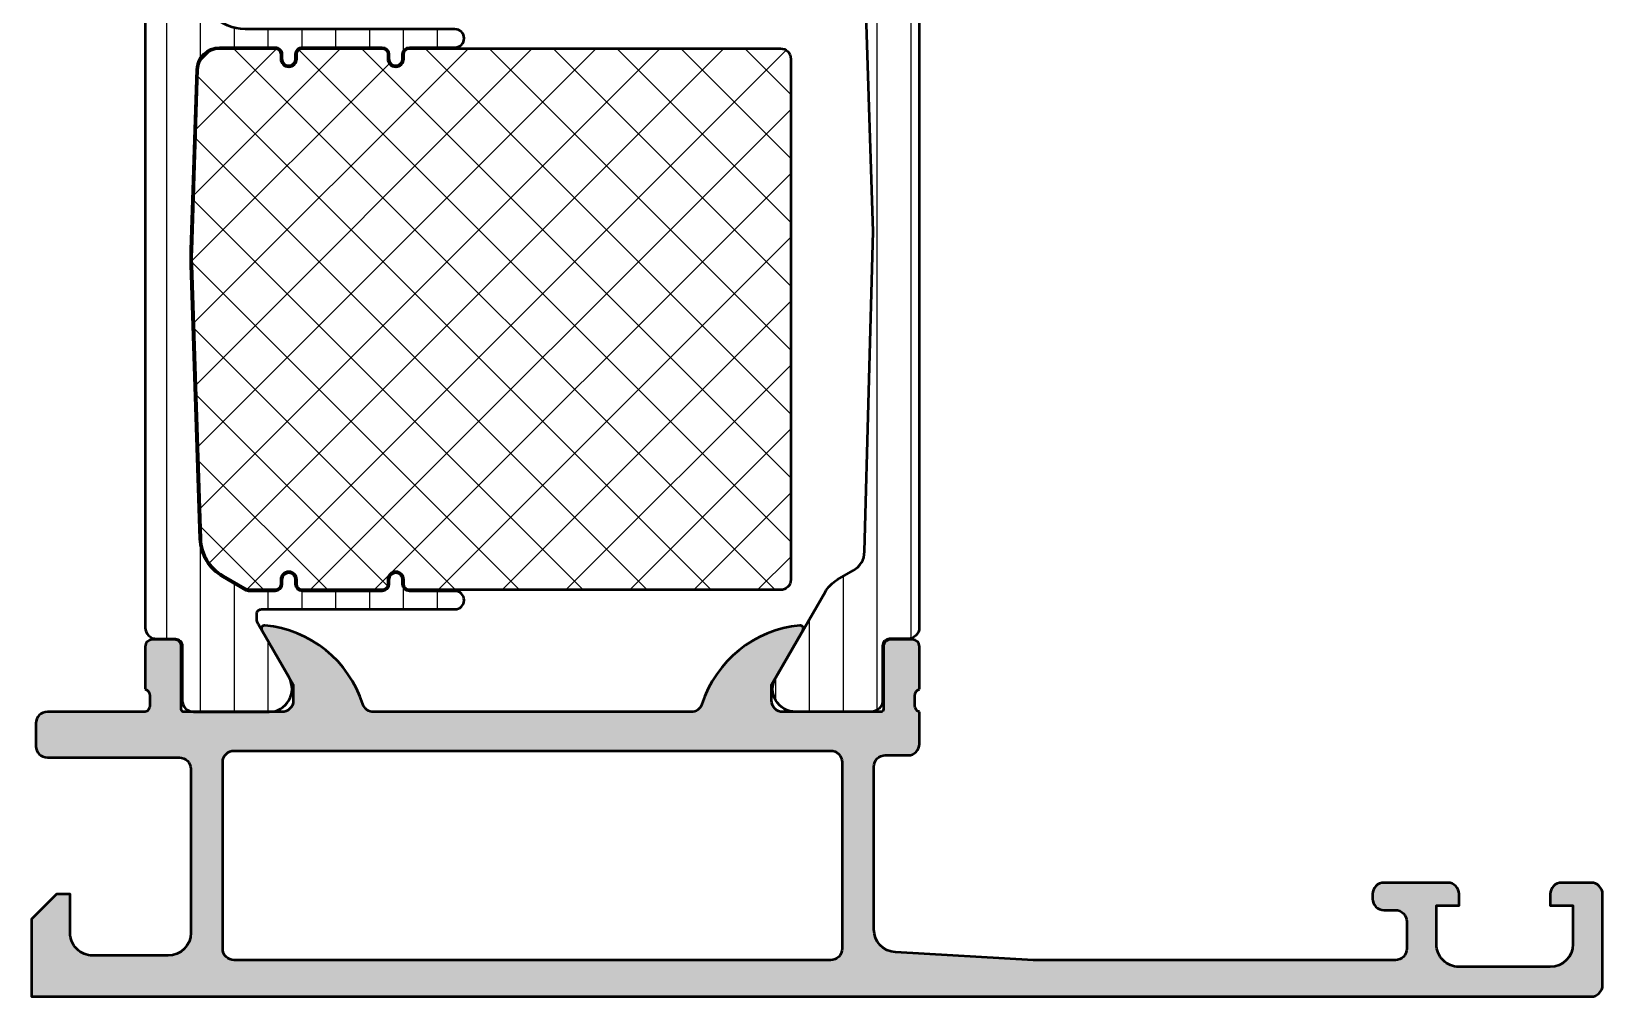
# Model space of a CAD drawing. Extents: x 0 to 69, y 0 to 75.
# Drawn here: x 0 to 69, y 0 to 42.4 of the extents above; entities that cross this region are included whole.
import ezdxf

# ---------------------------------------------------------------- set-up
doc = ezdxf.new("R2010")
doc.units = 0
for name, color, linetype, lineweight in [('0S-Alu contour', 7, 'Continuous', 50), ('0S-Alu hatch', 252, 'Continuous', 25), ('0S-Plastic contour', 254, 'Continuous', 50), ('0S-Plastic hatch', 253, 'Continuous', 25), ('0S-PT contour', 91, 'Continuous', 50), ('0S-PT hatch', 103, 'Continuous', 25)]:
    doc.layers.add(name, color=color, linetype=linetype, lineweight=lineweight)
pattern_1 = [(90, (0, 0), (-1.4859, 0), [])]

# ---------------------------------------------------------------- blocks, each defined once
blk = doc.blocks.new('284163__7D6EA18B_FADC_45D0_AC94_8C4D0AB8590E___A84ECCB0_7284_459A_94F0_9CF5729D16C2_')
at = {"layer": '0S-Plastic hatch'}
h = blk.add_hatch(dxfattribs=at)
h.set_pattern_fill('ANSI31', color=256, scale=0.4680000000000001, angle=45, style=0)
h.set_pattern_definition(pattern_1)
edge = h.paths.add_edge_path()
edge.add_line((4.999999999999936, 48.79000299999995), (4.999999999999964, 16.20999699999988))
edge.add_arc((5.499999999999964, 16.20999699999988), 0.5, 180, 270.000000000008)
edge.add_line((5.500000000000033, 15.70999699999988), (6.320332673257507, 15.709997))
edge.add_ellipse((6.320332673257508, 15.40999699999993), major_axis=(-0.3000000000000682, 0), ratio=1, start_angle=180, end_angle=270.00000000000017, ccw=False)
edge.add_line((6.620332673257575, 15.40999699999999), (6.619998043951408, 13.00999861706368))
edge.add_arc((7.119994021390095, 13.00999597743869), 0.4999959774456543, 179.9996975182267, 270.0003024811965)
edge.add_line((7.11999666101526, 12.51), (10.43515934783142, 12.51))
edge.add_arc((10.4470367909113, 13.50992946068492), 0.9999999999998763, 269.3194566383534, 389.9999965993499)
edge.add_line((11.3130622243719, 14.00992940928405), (9.966987283269612, 16.34139991764112))
edge.add_ellipse((10.39999999999997, 16.59139989194065), major_axis=(-0.4999999999999665, 0), ratio=1, start_angle=0, end_angle=29.99999659934258, ccw=False)
edge.add_line((9.900000000000002, 16.59139989194065), (9.89999999999997, 16.81001272908001))
edge.add_ellipse((10.09999999999994, 16.81001272908002), major_axis=(-0.1999999999999744, 0), ratio=1, start_angle=269.9999999999959, end_angle=360, ccw=False)
edge.add_line((10.09999999999996, 17.01001272908), (18.59999999999999, 17.01001272907994))
edge.add_arc((18.6, 17.41001272907993), 0.3999999999999915, 269.999999999998, 449.9999999999979)
edge.add_line((18.60000000000001, 17.81001272907992), (16.60000000000007, 17.81001272907995))
edge.add_ellipse((16.60000000000009, 18.11001272908001), major_axis=(-0.3000000000000575, 0), ratio=1, start_angle=0, end_angle=89.9999999999967, ccw=False)
edge.add_line((16.30000000000003, 18.11001272908001), (16.29999999999995, 18.31001272908004))
edge.add_arc((15.99999999999998, 18.31001272908004), 0.2999999999999687, 0, 180)
edge.add_line((15.70000000000001, 18.31001272908004), (15.7000000000001, 18.11001272908014))
edge.add_ellipse((15.39999999999992, 18.11001272908007), major_axis=(-0.3000000000001712, 0), ratio=1, start_angle=90.00000000001393, end_angle=180, ccw=False)
edge.add_line((15.4, 17.8100127290799), (11.89999999999999, 17.81001272907998))
edge.add_ellipse((11.90000000000001, 18.11001272908), major_axis=(-0.300000000000022, 0), ratio=1, start_angle=0, end_angle=89.99999999999773, ccw=False)
edge.add_line((11.59999999999999, 18.11001272908001), (11.59999999999987, 18.31001272908004))
edge.add_arc((11.29999999999989, 18.31001272908004), 0.2999999999999829, 0, 180)
edge.add_line((10.9999999999999, 18.31001272908004), (10.99999999999999, 18.11001272908008))
edge.add_ellipse((10.69999999999996, 18.11001272908004), major_axis=(-0.3000000000000256, 0), ratio=1, start_angle=90.00000000000807, end_angle=180, ccw=False)
edge.add_line((10.70000000000001, 17.81001272908001), (9.53589838479956, 17.81001272908004))
edge.add_ellipse((9.535898384799562, 18.01001272871147), major_axis=(-0.1999999996314337, 0), ratio=1, start_angle=59.999999999992326, end_angle=89.99999999999949, ccw=False)
edge.add_line((9.435898384983822, 17.83680764827378), (8.399095901693096, 18.43540571210517))
edge.add_ellipse((9.399095736264117, 20.16745660626702), major_axis=(-1.999999992277225, 0), ratio=1, start_angle=1.7229977105125158, end_angle=60.000005344612816, ccw=False)
edge.add_line((7.399999999999997, 20.10732170492413), (7.005380570036029, 32.13201509160897))
edge.add_ellipse((16.99999999997549, 32.46001272908071), major_axis=(-9.999999999975527, 0), ratio=1, start_angle=-1.8796251589934059, end_angle=1.8796251589981807, ccw=False)
edge.add_line((7.005380570036001, 32.78801036655162), (7.263154921354066, 40.72281249282729))
edge.add_ellipse((8.262616864350466, 40.69001272908009), major_axis=(-1.000000000000005, 0), ratio=1, start_angle=269.9999999999994, end_angle=358.12037484100466, ccw=False)
edge.add_line((8.262616864350475, 41.69001272908009), (10.70000000000002, 41.69001272908001))
edge.add_ellipse((10.70000000000002, 41.39001272908004), major_axis=(-0.2999999999999758, 0), ratio=1, start_angle=180, end_angle=270.000000000001, ccw=False)
edge.add_line((10.99999999999999, 41.39001272908007), (10.99999999999996, 41.19001272908003))
edge.add_arc((11.29999999999995, 41.19001272908002), 0.2999999999999829, 180, 360)
edge.add_line((11.59999999999993, 41.19001272908), (11.59999999999993, 41.39001272908001))
edge.add_ellipse((11.89999999999988, 41.39001272908001), major_axis=(-0.2999999999999527, 0), ratio=1, start_angle=269.99999999999966, end_angle=360, ccw=False)
edge.add_line((11.89999999999988, 41.69001272907997), (15.40000000000014, 41.69001272908003))
edge.add_ellipse((15.40000000000014, 41.3900127290801), major_axis=(-0.2999999999999332, 0), ratio=1, start_angle=180, end_angle=269.9999999999993, ccw=False)
edge.add_line((15.70000000000007, 41.39001272908013), (15.69999999999998, 41.19001272908))
edge.add_arc((15.99999999999998, 41.19001272908002), 0.2999999999999989, 180, 360)
edge.add_line((16.29999999999998, 41.19001272908003), (16.30000000000003, 41.39001272908003))
edge.add_ellipse((16.60000000000001, 41.39001272908006), major_axis=(-0.2999999999999794, 0), ratio=1, start_angle=270.0000000000041, end_angle=360, ccw=False)
edge.add_line((16.59999999999999, 41.69001272908004), (18.59999999999999, 41.69001272908001))
edge.add_arc((18.59999999999999, 42.09001272908), 0.3999999999999915, 270.0000000000005, 450)
edge.add_line((18.59999999999999, 42.49001272908), (9.387861412299651, 42.49001272907994))
edge.add_ellipse((9.38786141229961, 44.49001272907995), major_axis=(-2.000000000000014, 0), ratio=1, start_angle=-1.8796251589948838, end_angle=90.0000000000012, ccw=False)
edge.add_line((7.38893752630681, 44.55561225657435), (7.399999999999941, 44.89270375323563))
edge.add_ellipse((9.399095743983398, 44.83256885166063), major_axis=(-2.000000000000051, 0), ratio=1, start_angle=299.99999465538883, end_angle=358.2770022894899, ccw=False)
edge.add_line((8.399095905550915, 46.56461975251061), (9.399999919216206, 47.1424918255765))
edge.add_arc((8.899999999999904, 48.00851727600147), 1.000000000000034, 299.9999946553925, 360)
edge.add_line((9.899999999999938, 48.00851727600148), (9.900000000000002, 48.40860010805933))
edge.add_ellipse((10.39999999999998, 48.40860010805926), major_axis=(-0.4999999999999823, 0), ratio=1, start_angle=330.0000034006561, end_angle=360, ccw=False)
edge.add_line((9.966987283269617, 48.6586000823588), (11.31306222437201, 50.99007059071589))
edge.add_arc((10.4470367909114, 51.49007053931505), 0.9999999999999021, 330.0000034006489, 450.6805433616456)
edge.add_line((10.43515934783154, 52.49), (7.11999666101514, 52.49))
edge.add_arc((7.119994021389981, 51.99000402256119), 0.4999959774457751, 89.99969751880425, 180.0003024817733)
edge.add_line((6.619998043951174, 51.99000138293619), (6.620332673257461, 49.59000299999996))
edge.add_ellipse((6.320332673257454, 49.59000299999996), major_axis=(-0.3000000000000069, 0), ratio=1, start_angle=90.00000000001091, end_angle=180, ccw=False)
edge.add_line((6.320332673257511, 49.29000299999994), (5.499999999999931, 49.29000299999994))
edge.add_arc((5.499999999999934, 48.79000299999995), 0.5, 90.0000000000003, 180)
at = {"layer": '0S-Plastic contour', "color": 7}
for points in [[(10.43515934783154, 52.49), (7.11999666101514, 52.49)], [(6.619998043951174, 51.99000138293619), (6.620332673257461, 49.59000299999996)], [(9.966987283269617, 48.6586000823588), (11.31306222437201, 50.99007059071589)], [(6.320332673257511, 49.29000299999994), (5.499999999999931, 49.29000299999994)], [(4.999999999999936, 48.79000299999995), (4.999999999999964, 16.20999699999988)], [(9.899999999999938, 48.00851727600148), (9.900000000000002, 48.40860010805933)], [(8.399095905550915, 46.56461975251061), (9.399999919216206, 47.1424918255765)], [(7.38893752630681, 44.55561225657435), (7.399999999999941, 44.89270375323563)], [(18.59999999999999, 42.49001272908), (9.387861412299651, 42.49001272907994)], [(8.262616864350475, 41.69001272908009), (10.70000000000002, 41.69001272908001)], [(11.89999999999988, 41.69001272907997), (15.40000000000014, 41.69001272908003)], [(16.59999999999999, 41.69001272908004), (18.59999999999999, 41.69001272908001)], [(7.005380570036001, 32.78801036655162), (7.263154921354066, 40.72281249282729)], [(10.99999999999999, 41.39001272908007), (10.99999999999996, 41.19001272908003)], [(11.59999999999993, 41.19001272908), (11.59999999999993, 41.39001272908001)], [(15.70000000000007, 41.39001272908013), (15.69999999999998, 41.19001272908)], [(16.29999999999998, 41.19001272908003), (16.30000000000003, 41.39001272908003)], [(7.399999999999997, 20.10732170492413), (7.005380570036029, 32.13201509160897)], [(9.435898384983822, 17.83680764827378), (8.399095901693096, 18.43540571210517)], [(10.9999999999999, 18.31001272908004), (10.99999999999999, 18.11001272908008)], [(11.59999999999999, 18.11001272908001), (11.59999999999987, 18.31001272908004)], [(15.70000000000001, 18.31001272908004), (15.7000000000001, 18.11001272908014)], [(16.30000000000003, 18.11001272908001), (16.29999999999995, 18.31001272908004)], [(10.70000000000001, 17.81001272908001), (9.53589838479956, 17.81001272908004)], [(15.4, 17.8100127290799), (11.89999999999999, 17.81001272907998)], [(18.60000000000001, 17.81001272907992), (16.60000000000007, 17.81001272907995)], [(9.900000000000002, 16.59139989194065), (9.89999999999997, 16.81001272908001)], [(10.09999999999996, 17.01001272908), (18.59999999999999, 17.01001272907994)], [(11.3130622243719, 14.00992940928405), (9.966987283269612, 16.34139991764112)], [(5.500000000000033, 15.70999699999988), (6.320332673257507, 15.709997)], [(6.620332673257575, 15.40999699999999), (6.619998043951408, 13.00999861706368)], [(7.11999666101526, 12.51), (10.43515934783142, 12.51)]]:
    blk.add_lwpolyline(points, dxfattribs=at)
for centre, radius, start, end in [((7.119994021389981, 51.99000402256119), 0.4999959774457751, 89.99969751880425, 180.0003024817733), ((10.4470367909114, 51.49007053931505), 0.9999999999999021, 330.0000034006489, 90.6805433616456), ((5.499999999999934, 48.79000299999995), 0.5, 90.0000000000003, 180), ((8.899999999999904, 48.00851727600147), 1.000000000000034, 299.9999946553925, 0), ((18.59999999999999, 42.09001272908), 0.3999999999999915, 270.0000000000005, 90), ((11.29999999999995, 41.19001272908002), 0.2999999999999829, 180, 0), ((15.99999999999998, 41.19001272908002), 0.2999999999999989, 180, 0), ((11.29999999999989, 18.31001272908004), 0.2999999999999829, 0, 180), ((15.99999999999998, 18.31001272908004), 0.2999999999999687, 0, 180), ((18.6, 17.41001272907993), 0.3999999999999915, 269.999999999998, 89.99999999999797), ((5.499999999999964, 16.20999699999988), 0.5, 180, 270.000000000008), ((10.4470367909113, 13.50992946068492), 0.9999999999998763, 269.3194566383534, 29.99999659934991), ((7.119994021390095, 13.00999597743869), 0.4999959774456543, 179.9996975182267, 270.0003024811965)]:
    blk.add_arc(centre, radius, start, end, dxfattribs=at)
at = {"layer": '0S-Plastic contour', "color": 7, "extrusion": (0, 0, -1)}
for centre, radius, start, end in [((-6.320332673257454, 49.59000299999996), 0.3000000000000069, 180, 269.9999999999891), ((-10.39999999999998, 48.40860010805926), 0.4999999999999823, 0, 29.99999659934387), ((-9.399095743983398, 44.83256885166063), 2.000000000000051, 1.722997710510139, 60.00000534461115), ((-9.38786141229961, 44.49001272907995), 2.000000000000014, 269.9999999999988, 1.879625158994947), ((-8.262616864350466, 40.69001272908009), 1.000000000000005, 1.879625158995334, 90.00000000000063), ((-10.70000000000002, 41.39001272908004), 0.2999999999999758, 89.99999999999898, 180), ((-11.89999999999988, 41.39001272908001), 0.2999999999999527, 0, 90.00000000000033), ((-15.40000000000014, 41.3900127290801), 0.2999999999999332, 90.00000000000067, 180), ((-16.60000000000001, 41.39001272908006), 0.2999999999999794, 0, 89.99999999999594), ((-16.99999999997549, 32.46001272908071), 9.999999999975527, 358.1203748410018, 1.879625158993395), ((-9.399095736264117, 20.16745660626702), 1.999999992277225, 299.9999946553872, 358.2770022894875), ((-10.69999999999996, 18.11001272908004), 0.3000000000000256, 180, 269.9999999999919), ((-11.90000000000001, 18.11001272908), 0.300000000000022, 270.0000000000023, 0), ((-15.39999999999992, 18.11001272908007), 0.3000000000001712, 180, 269.9999999999861), ((-16.60000000000009, 18.11001272908001), 0.3000000000000575, 270.0000000000033, 0), ((-9.535898384799562, 18.01001272871147), 0.1999999996314337, 270.0000000000005, 300.0000000000077), ((-10.09999999999994, 16.81001272908002), 0.1999999999999744, 0, 90.00000000000406), ((-10.39999999999997, 16.59139989194065), 0.4999999999999665, 330.0000034006574, 0), ((-6.320332673257508, 15.40999699999993), 0.3000000000000682, 89.99999999999984, 180)]:
    blk.add_arc(centre, radius, start, end, dxfattribs=at)
blk = doc.blocks.new('284163__C954B984_FA5F_4658_A29E_DFC75BBB4909___100183F9_3298_47F5_9DFF_BB639401E53B_')
at = {"layer": '0S-Plastic hatch'}
h = blk.add_hatch(dxfattribs=at)
h.set_pattern_fill('ANSI31', color=256, scale=0.4680000000000001, angle=45, style=0)
h.set_pattern_definition(pattern_1)
edge = h.paths.add_edge_path()
edge.add_line((38.99000133898493, 48.79000032109063), (38.98999866101507, 16.20999700093944))
edge.add_ellipse((38.49000133898476, 16.2099943220302), major_axis=(-0.4999973220374942, 0), ratio=1, start_angle=89.99969301797529, end_angle=180.000306982385, ccw=False)
edge.add_line((38.48999866007556, 15.70999699999988), (37.67966732674244, 15.70999699999999))
edge.add_arc((37.67966732674244, 15.40999699999992), 0.3000000000000682, 90, 180)
edge.add_line((37.37966732674237, 15.40999699999992), (37.38000195604854, 13.00999861706368))
edge.add_ellipse((36.88000597860984, 13.00999597743871), major_axis=(-0.4999959774456685, 0), ratio=1, start_angle=89.99969751880508, end_angle=180.0003024817733, ccw=False)
edge.add_line((36.88000333898469, 12.51000000000001), (33.56484065216852, 12.51))
edge.add_ellipse((33.55296320908867, 13.50992946068492), major_axis=(-0.9999999999998795, 0), ratio=1, start_angle=-29.999996599349117, end_angle=90.68054336164488, ccw=False)
edge.add_line((32.68693777562806, 14.00992940928404), (34.85390130414907, 17.76322085329156))
edge.add_ellipse((36.15293945433872, 17.01322093039319), major_axis=(-1.499999999998574, 0), ratio=1, start_angle=299.9950461054335, end_angle=330.0000034006368, ccw=False)
edge.add_line((35.40305177427785, 18.3123238775412), (36.09105285989823, 18.70946217909625))
edge.add_arc((35.59112773985686, 19.57553081052878), 0.9999999999998941, 299.995046105458, 358.0947021428511)
edge.add_line((36.59057488583073, 19.54228321806739), (36.97201689240819, 33.59999999905986))
edge.add_line((36.97201689240819, 33.59999999905986), (36.59057488583073, 45.45771678193237))
edge.add_arc((35.59112773985642, 45.42446918947077), 1.000000000000317, 1.90529785715967, 60.00495389454986)
edge.add_line((36.0910528598979, 46.29053782090373), (35.40305177427785, 46.68767612245874))
edge.add_ellipse((36.1529394543395, 47.98677906960743), major_axis=(-1.499999999999559, 0), ratio=1, start_angle=29.999996599351903, end_angle=60.00495389455381, ccw=False)
edge.add_line((34.85390130414885, 47.23677914670882), (32.68693777562794, 50.99007059071588))
edge.add_ellipse((33.55296320908857, 51.49007053931503), major_axis=(-0.9999999999999148, 0), ratio=1, start_angle=-90.68054336164442, end_angle=29.9999965993498, ccw=False)
edge.add_line((33.56484065216841, 52.48999999999999), (36.8800033389848, 52.48999999999999))
edge.add_ellipse((36.8800059786099, 51.99000402256118), major_axis=(-0.4999959774457893, 0), ratio=1, start_angle=179.9996975194317, end_angle=270.0003024811883, ccw=False)
edge.add_line((37.38000195604872, 51.99000138294149), (37.37966732674248, 49.59000299999996))
edge.add_arc((37.67966732674241, 49.59000299999991), 0.2999999999999687, 180, 270.0000000000054)
edge.add_line((37.67966732674244, 49.29000299999994), (38.48999866007568, 49.29000299999994))
edge.add_ellipse((38.49000133899917, 48.79000300001417), major_axis=(-0.4999999999929444, 0), ratio=1, start_angle=179.9996930188024, end_angle=270.00030698201886, ccw=False)
at = {"layer": '0S-Plastic contour', "color": 7}
for points in [[(33.56484065216841, 52.48999999999999), (36.8800033389848, 52.48999999999999)], [(37.38000195604872, 51.99000138294149), (37.37966732674248, 49.59000299999996)], [(34.85390130414885, 47.23677914670882), (32.68693777562794, 50.99007059071588)], [(37.67966732674244, 49.29000299999994), (38.48999866007568, 49.29000299999994)], [(38.99000133898493, 48.79000032109063), (38.98999866101507, 16.20999700093944)], [(36.0910528598979, 46.29053782090373), (35.40305177427785, 46.68767612245874)], [(36.59057488583073, 19.54228321806739), (36.97201689240819, 33.59999999905986), (36.59057488583073, 45.45771678193237)], [(35.40305177427785, 18.3123238775412), (36.09105285989823, 18.70946217909625)], [(32.68693777562806, 14.00992940928404), (34.85390130414907, 17.76322085329156)], [(37.37966732674237, 15.40999699999992), (37.38000195604854, 13.00999861706368)], [(38.48999866007556, 15.70999699999988), (37.67966732674244, 15.70999699999999)], [(36.88000333898469, 12.51000000000001), (33.56484065216852, 12.51)]]:
    blk.add_lwpolyline(points, dxfattribs=at)
at = {"layer": '0S-Plastic contour', "color": 7, "extrusion": (0, 0, -1)}
for centre, radius, start, end in [((-33.55296320908857, 51.49007053931503), 0.9999999999999148, 330.0000034006502, 90.6805433616445), ((-36.8800059786099, 51.99000402256118), 0.4999959774457893, 89.99969751881169, 180.0003024805684), ((-38.49000133899917, 48.79000300001417), 0.4999999999929444, 89.99969301798114, 180.0003069811977), ((-36.1529394543395, 47.98677906960743), 1.499999999999559, 299.9950461054462, 330.0000034006481), ((-36.15293945433872, 17.01322093039319), 1.499999999998574, 29.99999659936324, 60.00495389456648), ((-38.49000133898476, 16.2099943220302), 0.4999973220374942, 179.999693017615, 270.0003069820247), ((-33.55296320908867, 13.50992946068492), 0.9999999999998795, 269.3194566383551, 29.9999965993491), ((-36.88000597860984, 13.00999597743871), 0.4999959774456685, 179.9996975182267, 270.0003024811949)]:
    blk.add_arc(centre, radius, start, end, dxfattribs=at)
at = {"layer": '0S-Plastic contour', "color": 7}
for centre, radius, start, end in [((37.67966732674241, 49.59000299999991), 0.2999999999999687, 180, 270.0000000000054), ((35.59112773985642, 45.42446918947077), 1.000000000000317, 1.90529785715967, 60.00495389454986), ((35.59112773985686, 19.57553081052878), 0.9999999999998941, 299.995046105458, 358.0947021428511), ((37.67966732674244, 15.40999699999992), 0.3000000000000682, 90, 180)]:
    blk.add_arc(centre, radius, start, end, dxfattribs=at)
blk = doc.blocks.new('381860__9DA8BAA6_573E_4742_8657_8640DA34E747_')
at = {"layer": '0S-PT hatch'}
h = blk.add_hatch(dxfattribs=at)
h.set_pattern_fill('ANSI37', color=256, scale=0.625, angle=90, style=0)
h.set_pattern_definition([(135, (0, 0), (-1.403165018917055, -1.403165018917055), []), (225, (0, 0), (1.403165018917055, -1.403165018917055), [])])
edge = h.paths.add_edge_path()
edge.add_line((33.34999999999995, 41.19001272907999), (33.34999999999998, 18.31001272908))
edge.add_ellipse((32.9, 18.31001272907999), major_axis=(-0.4499999999999816, 0), ratio=1, start_angle=90.00000000000091, end_angle=180, ccw=False)
edge.add_line((32.90000000000001, 17.86001272908001), (16.59999999999996, 17.86001272907995))
edge.add_ellipse((16.59999999999997, 18.11001272907995), major_axis=(-0.2499999999999964, 0), ratio=1, start_angle=0, end_angle=89.9999999999975, ccw=False)
edge.add_line((16.34999999999998, 18.11001272907995), (16.34999999999995, 18.31001272908001))
edge.add_arc((15.99999999999992, 18.31001272908), 0.3500000000000263, 0, 180)
edge.add_line((15.64999999999989, 18.31001272908), (15.65000000000001, 18.11001272908))
edge.add_ellipse((15.39999999999993, 18.11001272908002), major_axis=(-0.250000000000071, 0), ratio=1, start_angle=89.99999999999432, end_angle=180, ccw=False)
edge.add_line((15.39999999999991, 17.86001272907995), (11.89999999999995, 17.86001272907995))
edge.add_ellipse((11.89999999999996, 18.11001272907999), major_axis=(-0.2500000000000355, 0), ratio=1, start_angle=0, end_angle=89.99999999999591, ccw=False)
edge.add_line((11.64999999999993, 18.11001272907999), (11.64999999999996, 18.31001272908001))
edge.add_arc((11.29999999999993, 18.31001272908), 0.3500000000000263, 0, 180)
edge.add_line((10.9499999999999, 18.31001272908), (10.95000000000002, 18.11001272908))
edge.add_ellipse((10.69999999999997, 18.11001272908006), major_axis=(-0.2500000000000462, 0), ratio=1, start_angle=89.99999999998857, end_angle=180, ccw=False)
edge.add_line((10.69999999999992, 17.86001272908001), (9.53589838479965, 17.86001272908001))
edge.add_ellipse((9.53589838713244, 18.01001273741731), major_axis=(-0.1500000083372975, 0), ratio=1, start_angle=59.999999108945076, end_angle=89.99999910894002, ccw=False)
edge.add_line((9.460898380943547, 17.88010892079572), (8.424095897653793, 18.47870698462645))
edge.add_ellipse((9.399095736264107, 20.16745660626693), major_axis=(-1.949999992277179, 0), ratio=1, start_angle=1.721002374675777, end_angle=60.000005344608496, ccw=False)
edge.add_line((7.449975352928008, 20.10889295589615), (7.05535366718588, 32.1336550797958))
edge.add_ellipse((17.00025192126103, 32.46001277071358), major_axis=(-9.950251787081987, 0), ratio=1, start_angle=-1.879672499355479, end_angle=1.8795778186361076, ccw=False)
edge.add_line((7.055354206502363, 32.78638689547874), (7.313128018503798, 40.72117250463985))
edge.add_ellipse((8.262616864350436, 40.69001272908), major_axis=(-0.9500000000000635, 0), ratio=1, start_angle=269.9999999999988, end_angle=358.1203748410041, ccw=False)
edge.add_line((8.262616864350456, 41.64001272908006), (10.69999999999995, 41.64001272908001))
edge.add_ellipse((10.69999999999996, 41.39001272908002), major_axis=(-0.25, 0), ratio=1, start_angle=180, end_angle=270.00000000000165, ccw=False)
edge.add_line((10.94999999999996, 41.39001272908003), (10.94999999999996, 41.19001272908))
edge.add_arc((11.29999999999995, 41.19001272908), 0.3499999999999837, 180, 360)
edge.add_line((11.64999999999993, 41.19001272908001), (11.64999999999993, 41.39001272907999))
edge.add_ellipse((11.89999999999991, 41.39001272908001), major_axis=(-0.2499999999999769, 0), ratio=1, start_angle=269.99999999999875, end_angle=360, ccw=False)
edge.add_line((11.89999999999991, 41.64001272907999), (15.40000000000003, 41.64001272908))
edge.add_ellipse((15.40000000000003, 41.39001272908003), major_axis=(-0.2499999999999787, 0), ratio=1, start_angle=180, end_angle=270.0000000000008, ccw=False)
edge.add_line((15.65000000000001, 41.39001272908005), (15.64999999999998, 41.19001272908001))
edge.add_arc((15.99999999999996, 41.19001272908), 0.3499999999999837, 180, 360)
edge.add_line((16.34999999999995, 41.19001272908), (16.34999999999998, 41.39001272908005))
edge.add_ellipse((16.59999999999991, 41.39001272908006), major_axis=(-0.249999999999936, 0), ratio=1, start_angle=270.00000000000244, end_angle=360, ccw=False)
edge.add_line((16.5999999999999, 41.64001272908), (32.89999999999992, 41.64001272908001))
edge.add_ellipse((32.89999999999992, 41.19001272907999), major_axis=(-0.4500000000000313, 0), ratio=1, start_angle=180, end_angle=270, ccw=False)
at = {"layer": '0S-PT contour', "color": 7}
for points in [[(8.262616864350456, 41.64001272908006), (10.69999999999995, 41.64001272908001)], [(11.89999999999991, 41.64001272907999), (15.40000000000003, 41.64001272908)], [(16.5999999999999, 41.64001272908), (32.89999999999992, 41.64001272908001)], [(7.055354206502363, 32.78638689547874), (7.313128018503798, 40.72117250463985)], [(10.94999999999996, 41.39001272908003), (10.94999999999996, 41.19001272908)], [(11.64999999999993, 41.19001272908001), (11.64999999999993, 41.39001272907999)], [(15.65000000000001, 41.39001272908005), (15.64999999999998, 41.19001272908001)], [(16.34999999999995, 41.19001272908), (16.34999999999998, 41.39001272908005)], [(33.34999999999995, 41.19001272907999), (33.34999999999998, 18.31001272908)], [(7.449975352928008, 20.10889295589615), (7.05535366718588, 32.1336550797958)], [(9.460898380943547, 17.88010892079572), (8.424095897653793, 18.47870698462645)], [(10.9499999999999, 18.31001272908), (10.95000000000002, 18.11001272908)], [(11.64999999999993, 18.11001272907999), (11.64999999999996, 18.31001272908001)], [(15.64999999999989, 18.31001272908), (15.65000000000001, 18.11001272908)], [(16.34999999999998, 18.11001272907995), (16.34999999999995, 18.31001272908001)], [(10.69999999999992, 17.86001272908001), (9.53589838479965, 17.86001272908001)], [(15.39999999999991, 17.86001272907995), (11.89999999999995, 17.86001272907995)], [(32.90000000000001, 17.86001272908001), (16.59999999999996, 17.86001272907995)]]:
    blk.add_lwpolyline(points, dxfattribs=at)
at = {"layer": '0S-PT contour', "color": 7, "extrusion": (0, 0, -1)}
for centre, radius, start, end in [((-8.262616864350436, 40.69001272908), 0.9500000000000635, 1.879625158995916, 90.0000000000012), ((-10.69999999999996, 41.39001272908002), 0.25, 89.99999999999837, 180), ((-11.89999999999991, 41.39001272908001), 0.2499999999999769, 0, 90.00000000000122), ((-15.40000000000003, 41.39001272908003), 0.2499999999999787, 89.9999999999992, 180), ((-16.59999999999991, 41.39001272908006), 0.249999999999936, 0, 89.99999999999756), ((-32.89999999999992, 41.19001272907999), 0.4500000000000313, 90, 180), ((-17.00025192126103, 32.46001277071358), 9.950251787081987, 358.1204221813639, 1.87967249935551), ((-9.399095736264107, 20.16745660626693), 1.949999992277179, 299.9999946553915, 358.2789976253242), ((-10.69999999999997, 18.11001272908006), 0.2500000000000462, 180, 270.0000000000114), ((-11.89999999999996, 18.11001272907999), 0.2500000000000355, 270.0000000000041, 0), ((-15.39999999999993, 18.11001272908002), 0.250000000000071, 180, 270.0000000000057), ((-16.59999999999997, 18.11001272907995), 0.2499999999999964, 270.0000000000025, 0), ((-32.9, 18.31001272907999), 0.4499999999999816, 180, 269.9999999999991), ((-9.53589838713244, 18.01001273741731), 0.1500000083372975, 270.0000008910601, 300.0000008910549)]:
    blk.add_arc(centre, radius, start, end, dxfattribs=at)
at = {"layer": '0S-PT contour', "color": 7}
for centre, radius, start, end in [((11.29999999999995, 41.19001272908), 0.3499999999999837, 180, 0), ((15.99999999999996, 41.19001272908), 0.3499999999999837, 180, 0), ((11.29999999999993, 18.31001272908), 0.3500000000000263, 0, 180), ((15.99999999999992, 18.31001272908), 0.3500000000000263, 0, 180)]:
    blk.add_arc(centre, radius, start, end, dxfattribs=at)
blk = doc.blocks.new('347280__F0A5C426_E624_4D9C_ACF9_6A73C2ED501F_')
at = {"layer": '0S-Alu hatch'}
h = blk.add_hatch(color=256, dxfattribs=at)
edge = h.paths.add_edge_path()
edge.add_arc((0.700099180726141, 11.00000257184423), 0.5000030448782461, 180.0003489156779, 269.9996476707685)
edge.add_line((0.7000961060548465, 10.49999952697544), (6.499999916079106, 10.49999952697544))
edge.add_ellipse((6.500003555435738, 10.00000316633207), major_axis=(-0.4999963606566121, 0), ratio=1, start_angle=179.9995829571355, end_angle=270.0004170425858, ccw=False)
edge.add_line((6.999999916079105, 9.99999952697544), (6.999999916079103, 2.80000305557041))
edge.add_ellipse((5.999980092931275, 2.800022878718241), major_axis=(-1.000019823344302, 0), ratio=1, start_angle=90.0011357601926, end_angle=179.9988642393878, ccw=False)
edge.add_line((5.9999999160791, 1.800003055570413), (2.700012123110368, 1.800003055570414))
edge.add_ellipse((2.699981107679314, 2.799971920933788), major_axis=(-0.9999688658443675, 0), ratio=1, start_angle=-0.0017839387354001701, end_angle=90.00177710862818, ccw=False)
edge.add_line((1.700012242319644, 2.800003055570414), (1.700012242319645, 4.500000003812602))
edge.add_line((1.700012242319645, 4.500000003812602), (1.100006138804019, 4.500000003812602))
edge.add_line((1.100006138804019, 4.500000003812602), (0, 3.400001529691509))
edge.add_line((0, 3.400001529691509), (0, 0))
edge.add_line((0, 0), (68.50000659179933, -2.9e-15))
edge.add_arc((68.50001022786222, 0.499996363937113), 0.499996363950337, 269.9995833348552, 360.0004171022874)
edge.add_line((69.0000065917993, 0.500000003812616), (69.00000659179932, 4.500000003812603))
edge.add_arc((68.50001023115598, 4.50000364316926), 0.4999963606565819, 359.9995829571354, 450.0004170425861)
edge.add_line((68.50000659179935, 5.000000003812597), (67.19998828125246, 5.000000003812599))
edge.add_arc((67.19996802631572, 4.500050774159865), 0.4999492300630374, 89.9976787195175, 180.0058184440998)
edge.add_line((66.70001879883057, 4.5000000038126), (66.70001879883057, 4.000000003812601))
edge.add_line((66.70001879883057, 4.000000003812601), (67.70001879883057, 4.000000003812601))
edge.add_line((67.70001879883057, 4.000000003812601), (67.70001879883058, 2.30000305557042))
edge.add_ellipse((66.699975620331, 2.300046234069983), major_axis=(-1.000043179431732, 0), ratio=1, start_angle=90.00247383897351, end_angle=179.9975261609891, ccw=False)
edge.add_line((66.70001879883058, 1.300003055570408), (62.69998828125245, 1.300003055570416))
edge.add_ellipse((62.69997154912291, 2.299955806839036), major_axis=(-0.9999527514086087, 0), ratio=1, start_angle=-0.002707280691993219, end_angle=90.0009587257033, ccw=False)
edge.add_line((61.70001879883058, 2.30000305557042), (61.70001879883057, 4.000000003812601))
edge.add_line((61.70001879883057, 4.000000003812601), (62.70001879883057, 4.000000003812601))
edge.add_line((62.70001879883057, 4.000000003812601), (62.70001879883057, 4.500000003812601))
edge.add_arc((62.19997006305658, 4.499951268038614), 0.5000487381489312, 0.0055841639549441, 89.99441583599489)
edge.add_line((62.20001879883056, 5.000000003812601), (59.40000048828369, 5.000000003812598))
edge.add_arc((59.39998668829899, 4.500013803797314), 0.499986200205729, 89.99841859459237, 180.0015814054484)
edge.add_line((58.9000004882837, 4.500000003812583), (58.90000048828369, 4.300003055570419))
edge.add_arc((59.39998760670749, 4.299990173994212), 0.4999871185897355, 179.9985238419079, 270.0014761579301)
edge.add_line((59.4000004882837, 3.800003055570416), (59.9000004882837, 3.80000305557041))
edge.add_ellipse((59.89999774741608, 3.300000314702789), major_axis=(-0.5000027408751332, 0), ratio=1, start_angle=180.0003140784808, end_angle=269.99968592142784, ccw=False)
edge.add_line((60.40000048828371, 3.300003055570403), (60.4000004882837, 2.099998477933715))
edge.add_ellipse((59.90000412764031, 2.099994838577084), major_axis=(-0.4999963606566388, 0), ratio=1, start_angle=89.9995829574163, end_angle=180.0004170428646, ccw=False)
edge.add_line((59.9000004882837, 1.599998477933692), (44.00000659179933, 1.599998477933694))
edge.add_line((44.00000659179933, 1.599998477933694), (37.94296923828375, 1.94611359023838))
edge.add_ellipse((37.99999726338676, 2.944476824613395), major_axis=(-0.9999906716559358, 0), ratio=1, start_angle=-0.0006706298242988851, end_angle=86.730730647992, ccw=False)
edge.add_line((37.00000659179933, 2.944488529203235), (37.00000659179933, 10.09999800109651))
edge.add_ellipse((37.50000371916753, 10.10000087372833), major_axis=(-0.4999971273764557, 0), ratio=1, start_angle=-90.0003291812464, end_angle=0.0003291815056059022, ccw=False)
edge.add_line((37.50000659179932, 10.59999800109653), (38.49999998573589, 10.59999800109653))
edge.add_arc((38.49999998573589, 11.09999800109654), 0.5000000000000036, 270, 360)
edge.add_line((38.9999999857359, 11.09999799600222), (39, 12.5))
edge.add_ellipse((39.07883644654303, 12.7675205919931), major_axis=(-0.2788950563274171, 0), ratio=1, start_angle=-1.1645893740997053, end_angle=73.58012358050831, ccw=False)
edge.add_line((38.799999, 12.77318899999148), (38.799999, 13.2267829999915))
edge.add_ellipse((39.07886709564315, 13.23244365946857), major_axis=(-0.2789255417371295, 0), ratio=1, start_angle=-73.57540544464678, end_angle=1.1628700728890067, ccw=False)
edge.add_line((39, 13.49998699999149), (39, 15.37999799999999))
edge.add_arc((38.69999999999999, 15.37999799999999), 0.3000000000000114, 0, 90)
edge.add_line((38.69999999999999, 15.679998), (37.72002568095722, 15.679998))
edge.add_arc((37.72002568095721, 15.37999799999999), 0.3000000000000025, 89.99999999999864, 180)
edge.add_line((37.4200256809572, 15.37999799999999), (37.42002568095721, 12.62000000000001))
edge.add_ellipse((37.3000256809572, 12.62000000000001), major_axis=(-0.1200000000000116, 0), ratio=1, start_angle=90, end_angle=180, ccw=False)
edge.add_line((37.3000256809572, 12.5), (32.99999999999999, 12.50000000000001))
edge.add_ellipse((33, 13.00000000000001), major_axis=(-0.5, 0), ratio=1, start_angle=0, end_angle=89.9999999999992, ccw=False)
edge.add_line((32.5, 13.00000000000001), (32.5, 13.70000000000001))
edge.add_line((32.5, 13.70000000000001), (33.88149545762239, 16.09282032302756))
edge.add_arc((33.76188021535173, 16.1618802153517), 0.1381197846482964, 330.0000000000069, 457.7024374940962)
edge.add_arc((34.20949860333561, 11.32052898054744), 5.000000000000201, 95.3492280096192, 162.2202745732825)
edge.add_ellipse((28.97219232101647, 12.99999999999978), major_axis=(-0.4999999999997865, 0), ratio=1, start_angle=89.9999999999992, end_angle=162.2202745732805, ccw=False)
edge.add_line((28.97219232101646, 12.5), (15.02780767898355, 12.5))
edge.add_ellipse((15.02780767898353, 13.00000000000009), major_axis=(-0.5000000000000889, 0), ratio=1, start_angle=17.77972542671978, end_angle=90.00000000000222, ccw=False)
edge.add_arc((9.790501396664405, 11.32052898054775), 4.99999999999988, 17.77972542671744, 84.6507719903806)
edge.add_arc((10.23811978464827, 16.1618802153517), 0.1381197846482826, 82.29756250590209, 209.9999999999964)
edge.add_line((10.11850454237762, 16.09282032302757), (11.5, 13.70000000000003))
edge.add_line((11.5, 13.70000000000003), (11.5, 13.00000000000001))
edge.add_ellipse((11, 13.00000000000002), major_axis=(-0.5000000000000018, 0), ratio=1, start_angle=90, end_angle=180, ccw=False)
edge.add_line((11, 12.50000000000001), (6.699974319042793, 12.5))
edge.add_ellipse((6.699974319042794, 12.62), major_axis=(-0.1200000000000027, 0), ratio=1, start_angle=0, end_angle=89.9999999999996, ccw=False)
edge.add_line((6.57997431904279, 12.62), (6.579974319042791, 15.379998))
edge.add_arc((6.279974319042787, 15.37999799999999), 0.3000000000000043, 0, 90.00000000000067)
edge.add_line((6.279974319042783, 15.679998), (5.3, 15.679998))
edge.add_arc((5.300000000000002, 15.37999799999999), 0.3000000000000025, 90.00000000000033, 180)
edge.add_line((5, 15.37999799999999), (5, 13.49998699999149))
edge.add_ellipse((4.921132904356829, 13.23244365946855), major_axis=(-0.2789255417371516, 0), ratio=1, start_angle=178.8371299271133, end_angle=253.5754054446448, ccw=False)
edge.add_line((5.200000999999999, 13.22678299999149), (5.200001, 12.77318899999148))
edge.add_ellipse((4.921163553456984, 12.76752059199311), major_axis=(-0.2788950563274032, 0), ratio=1, start_angle=106.41987641947819, end_angle=181.1645893740976, ccw=False)
edge.add_line((4.999999999999953, 12.5), (0.7000961358571649, 12.5))
edge.add_arc((0.7000961358571663, 12), 0.5, 90.00000000000017, 180)
edge.add_line((0.2000961358571662, 12), (0.2000961358571661, 10.99999952697544))
edge = h.paths.add_edge_path()
edge.add_ellipse((8.900013828115283, 10.29999782197051), major_axis=(-0.499997127376461, 0), ratio=1, start_angle=-90.00032918124668, end_angle=0.0003291815056059022, ccw=False)
edge.add_line((8.900016700747074, 10.79999494933872), (35.10001269531493, 10.79999494933873))
edge.add_ellipse((35.10001556794672, 10.29999782197051), major_axis=(-0.4999971273764699, 0), ratio=1, start_angle=179.9996708184945, end_angle=270.00032918124725, ccw=False)
edge.add_line((35.60001269531494, 10.29999494933871), (35.60001269531495, 2.100006107328225))
edge.add_ellipse((35.10001556794675, 2.100003234696429), major_axis=(-0.4999971273764552, 0), ratio=1, start_angle=89.9996708187511, end_angle=180.0003291815056, ccw=False)
edge.add_line((35.10001269531494, 1.600006107328226), (8.90001670074708, 1.600006107328226))
edge.add_ellipse((8.900013828115283, 2.100003234696435), major_axis=(-0.499997127376461, 0), ratio=1, start_angle=-0.0003291815056059022, end_angle=90.00032918124748, ccw=False)
edge.add_line((8.400016700747074, 2.100006107328226), (8.400016700747074, 10.29999494933871))
at = {"layer": '0S-Alu contour', "color": 7}
for points in [[(10.11850454237762, 16.09282032302757), (11.5, 13.70000000000003), (11.5, 13.00000000000001)], [(32.5, 13.00000000000001), (32.5, 13.70000000000001), (33.88149545762239, 16.09282032302756)], [(5, 15.37999799999999), (5, 13.49998699999149)], [(6.279974319042783, 15.679998), (5.3, 15.679998)], [(6.57997431904279, 12.62), (6.579974319042791, 15.379998)], [(37.4200256809572, 15.37999799999999), (37.42002568095721, 12.62000000000001)], [(38.69999999999999, 15.679998), (37.72002568095722, 15.679998)], [(39, 13.49998699999149), (39, 15.37999799999999)], [(5.200000999999999, 13.22678299999149), (5.200001, 12.77318899999148)], [(38.799999, 12.77318899999148), (38.799999, 13.2267829999915)], [(4.999999999999953, 12.5), (0.7000961358571649, 12.5)], [(11, 12.50000000000001), (6.699974319042793, 12.5)], [(28.97219232101646, 12.5), (15.02780767898355, 12.5)], [(37.3000256809572, 12.5), (32.99999999999999, 12.50000000000001)], [(38.9999999857359, 11.09999799600222), (39, 12.5)], [(0.2000961358571662, 12), (0.2000961358571661, 10.99999952697544)], [(0.7000961060548465, 10.49999952697544), (6.499999916079106, 10.49999952697544)], [(8.900016700747074, 10.79999494933872), (35.10001269531493, 10.79999494933873)], [(37.50000659179932, 10.59999800109653), (38.49999998573589, 10.59999800109653)], [(6.999999916079105, 9.99999952697544), (6.999999916079103, 2.80000305557041)], [(8.400016700747074, 2.100006107328226), (8.400016700747074, 10.29999494933871)], [(35.60001269531494, 10.29999494933871), (35.60001269531495, 2.100006107328224)], [(37.00000659179933, 2.944488529203235), (37.00000659179933, 10.09999800109651)], [(62.20001879883056, 5.000000003812601), (59.40000048828369, 5.000000003812598)], [(68.50000659179935, 5.000000003812597), (67.19998828125246, 5.000000003812599)], [(1.700012242319644, 2.800003055570414), (1.700012242319645, 4.500000003812602), (1.100006138804019, 4.500000003812602), (0, 3.400001529691509), (0, 0), (68.50000659179933, -2.9e-15)], [(58.9000004882837, 4.500000003812583), (58.90000048828369, 4.300003055570419)], [(61.70001879883058, 2.30000305557042), (61.70001879883057, 4.000000003812601), (62.70001879883057, 4.000000003812601), (62.70001879883057, 4.500000003812601)], [(66.70001879883057, 4.5000000038126), (66.70001879883057, 4.000000003812601), (67.70001879883057, 4.000000003812601), (67.70001879883058, 2.30000305557042)], [(69.0000065917993, 0.500000003812616), (69.00000659179932, 4.500000003812603)], [(59.4000004882837, 3.800003055570416), (59.9000004882837, 3.80000305557041)], [(60.40000048828371, 3.300003055570403), (60.4000004882837, 2.099998477933715)], [(5.9999999160791, 1.800003055570413), (2.700012123110368, 1.800003055570414)], [(35.10001269531494, 1.600006107328226), (8.90001670074708, 1.600006107328226)], [(59.9000004882837, 1.599998477933692), (44.00000659179933, 1.599998477933694), (37.94296923828375, 1.94611359023838)], [(66.70001879883058, 1.300003055570408), (62.69998828125245, 1.300003055570416)]]:
    blk.add_lwpolyline(points, dxfattribs=at)
for centre, radius, start, end in [((10.23811978464827, 16.1618802153517), 0.1381197846482826, 82.29756250590209, 209.9999999999964), ((9.790501396664405, 11.32052898054775), 4.99999999999988, 17.77972542671744, 84.6507719903806), ((34.20949860333561, 11.32052898054744), 5.000000000000201, 95.3492280096192, 162.2202745732825), ((33.76188021535173, 16.1618802153517), 0.1381197846482964, 330.0000000000069, 97.70243749409619), ((5.300000000000002, 15.37999799999999), 0.3000000000000025, 90.00000000000033, 180), ((6.279974319042787, 15.37999799999999), 0.3000000000000043, 0, 90.00000000000067), ((37.72002568095721, 15.37999799999999), 0.3000000000000025, 89.99999999999864, 180), ((38.69999999999999, 15.37999799999999), 0.3000000000000114, 0, 90), ((0.7000961358571663, 12), 0.5, 90.00000000000017, 180), ((38.49999998573589, 11.09999800109654), 0.5000000000000036, 270, 0), ((0.700099180726141, 11.00000257184423), 0.5000030448782461, 180.0003489156779, 269.9996476707685), ((59.39998668829899, 4.500013803797314), 0.499986200205729, 89.99841859459237, 180.0015814054484), ((62.19997006305658, 4.499951268038614), 0.5000487381489312, 0.0055841639549441, 89.99441583599489), ((67.19996802631572, 4.500050774159865), 0.4999492300630374, 89.9976787195175, 180.0058184440998), ((68.50001023115598, 4.50000364316926), 0.4999963606565819, 359.9995829571354, 90.00041704258616), ((59.39998760670749, 4.299990173994212), 0.4999871185897355, 179.9985238419079, 270.0014761579301), ((68.50001022786222, 0.499996363937113), 0.499996363950337, 269.9995833348552, 0.0004171022873881)]:
    blk.add_arc(centre, radius, start, end, dxfattribs=at)
at = {"layer": '0S-Alu contour', "color": 7, "extrusion": (0, 0, -1)}
for centre, radius, start, end in [((-4.921132904356829, 13.23244365946855), 0.2789255417371516, 106.4245945553552, 181.1628700728868), ((-39.07886709564315, 13.23244365946857), 0.2789255417371295, 358.837129927111, 73.57540544464682), ((-4.921163553456984, 12.76752059199311), 0.2788950563274032, 178.8354106259024, 253.5801235805218), ((-6.699974319042794, 12.62), 0.1200000000000028, 270.0000000000004, 0), ((-11, 13.00000000000002), 0.5000000000000018, 180, 270), ((-15.02780767898353, 13.00000000000009), 0.5000000000000889, 269.9999999999978, 342.2202745732802), ((-28.97219232101647, 12.99999999999978), 0.4999999999997865, 197.7797254267196, 270.0000000000008), ((-33, 13.00000000000001), 0.5, 270.0000000000008, 0), ((-37.3000256809572, 12.62000000000001), 0.1200000000000116, 180, 270), ((-39.07883644654303, 12.7675205919931), 0.2788950563274171, 286.4198764194917, 1.164589374099741), ((-6.500003555435738, 10.00000316633207), 0.4999963606566121, 89.99958295741416, 180.0004170428646), ((-8.900013828115283, 10.29999782197051), 0.499997127376461, 359.9996708184944, 90.00032918124668), ((-35.10001556794672, 10.29999782197051), 0.4999971273764699, 89.99967081875272, 180.0003291815056), ((-37.50000371916753, 10.10000087372833), 0.4999971273764557, 359.9996708184944, 90.00032918124649), ((-59.89999774741608, 3.300000314702789), 0.5000027408751332, 90.00031407857217, 179.9996859215192), ((-2.699981107679314, 2.799971920933788), 0.9999688658443675, 269.9982228913718, 0.0017839387354142), ((-5.999980092931275, 2.800022878718241), 1.000019823344302, 180.0011357606123, 269.9988642398074), ((-37.99999726338676, 2.944476824613395), 0.999990671655936, 273.2692693520081, 0.000670629824406), ((-8.900013828115283, 2.100003234696435), 0.499997127376461, 269.9996708187525, 0.0003291815055843), ((-35.10001556794675, 2.100003234696429), 0.4999971273764552, 179.9996708184944, 270.0003291812489), ((-59.90000412764031, 2.099994838577084), 0.4999963606566388, 179.9995829571354, 270.0004170425837), ((-62.69997154912291, 2.299955806839036), 0.9999527514086087, 269.9990412742967, 0.002707280692036), ((-66.699975620331, 2.300046234069983), 1.000043179431732, 180.002473839011, 269.9975261610265)]:
    blk.add_arc(centre, radius, start, end, dxfattribs=at)
blk = doc.blocks.new('381860__0AF0ABB1_963D_46DA_BE41_075C10DF5402_')
at = {"layer": '0S-Alu contour', "color": 7}
blk.add_blockref('347280__F0A5C426_E624_4D9C_ACF9_6A73C2ED501F_', (0, 0), dxfattribs=at)
at = {"layer": '0S-Plastic contour', "color": 7}
for name in ['284163__7D6EA18B_FADC_45D0_AC94_8C4D0AB8590E___A84ECCB0_7284_459A_94F0_9CF5729D16C2_', '284163__C954B984_FA5F_4658_A29E_DFC75BBB4909___100183F9_3298_47F5_9DFF_BB639401E53B_']:
    blk.add_blockref(name, (0, 0), dxfattribs=at)
at = {"layer": '0S-PT contour', "color": 7}
blk.add_blockref('381860__9DA8BAA6_573E_4742_8657_8640DA34E747_', (0, 0), dxfattribs=at)

msp = doc.modelspace()

# ---------------------------------------------------------------- block references
at = {"layer": '0S-Alu contour', "color": 7}
msp.add_blockref('381860__0AF0ABB1_963D_46DA_BE41_075C10DF5402_', (0, 0), dxfattribs=at)

doc.saveas('drawing.dxf')
